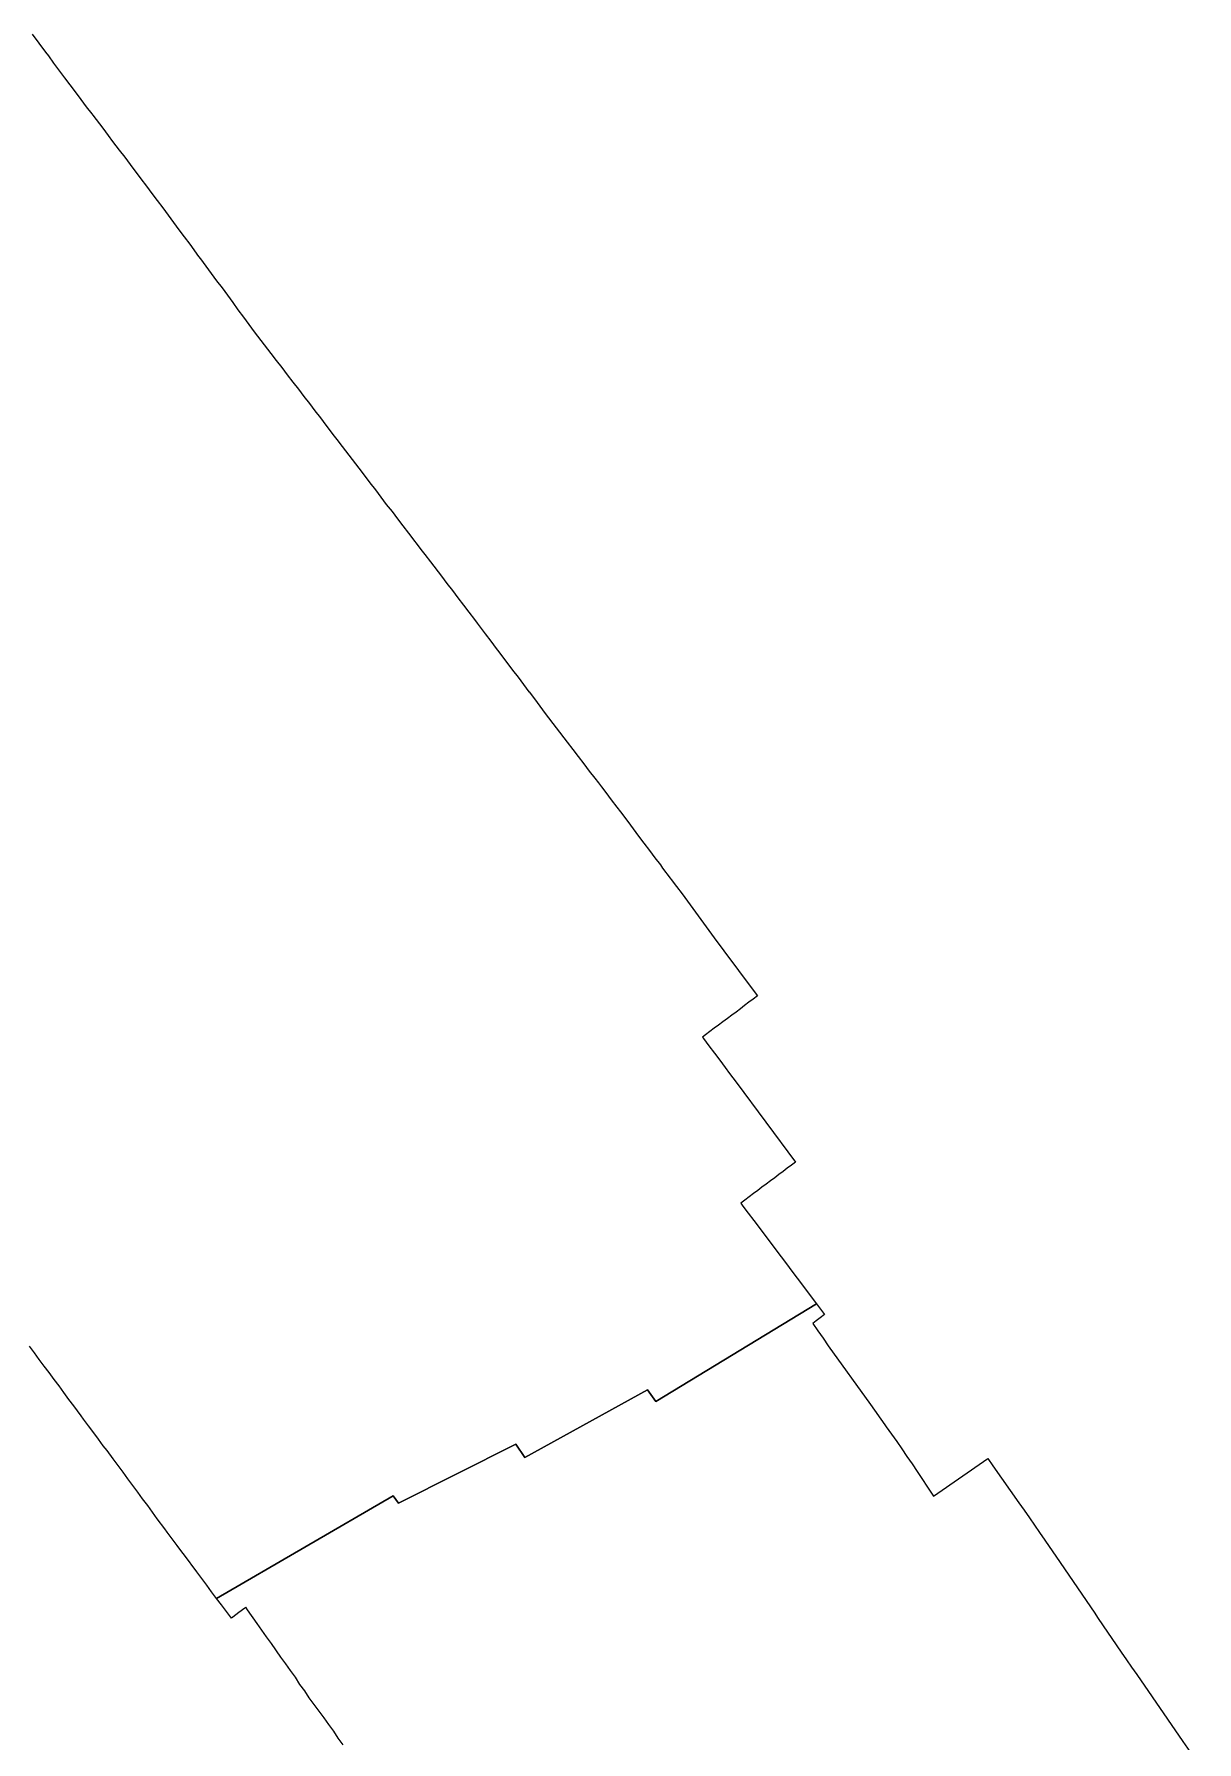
# Model space of a CAD drawing. Extents: x 325010 to 598009, y 7224244 to 7547000.
# Drawn here: x 394347 to 408249, y 7459271 to 7479679 of the extents above; entities that cross this region are included whole.
import ezdxf

# ---------------------------------------------------------------- set-up
doc = ezdxf.new("R2010")
doc.units = 0
doc.layers.add('N', color=7, linetype='Continuous')
doc.layers.add('O', color=7, linetype='Continuous')

msp = doc.modelspace()

# ---------------------------------------------------------------- linework, layer by layer
at = {"layer": 'N'}
msp.add_lwpolyline([(398041, 7459236), (397983, 7459316), (397929, 7459398), (397870, 7459478), (397813, 7459558), (397754, 7459638), (397696, 7459718), (397637, 7459797), (397582, 7459879), (397522, 7459957), (397473, 7460044), (397413, 7460123), (397356, 7460203), (397298, 7460283), (397185, 7460445), (397126, 7460525), (397014, 7460687), (396900, 7460848), (396878, 7460879), (396866, 7460870), (396793, 7460815), (396722, 7460762), (396706, 7460749), (396647, 7460828), (396588, 7460907), (396528, 7460983), (398638, 7462211), (398703, 7462125), (400106, 7462828), (400215, 7462671), (401679, 7463477), (401782, 7463340), (403702, 7464505), (403797, 7464378), (403746, 7464340), (403696, 7464302), (403656, 7464272), (403657, 7464272), (403718, 7464183), (403780, 7464094), (403841, 7464005), (404346, 7463301), (404518, 7463061), (404535, 7463037), (404598, 7462949), (404661, 7462861), (404723, 7462772), (404783, 7462682), (404843, 7462592), (404905, 7462503), (405084, 7462232), (405101, 7462209), (405748, 7462657), (405810, 7462568), (406122, 7462127), (406184, 7462038), (406246, 7461950), (406308, 7461861), (406369, 7461772), (406431, 7461683), (406615, 7461415), (407027, 7460810), (407041, 7460789), (407069, 7460747), (407345, 7460342), (407407, 7460253), (407469, 7460164), (407529, 7460076), (407899, 7459541), (408082, 7459274), (408249, 7459037)], dxfattribs=at)
at = {"layer": 'O'}
msp.add_lwpolyline([(394322, 7479679), (394484, 7479462), (394517, 7479419), (394580, 7479332), (394710, 7479158), (394776, 7479072), (394873, 7478942), (394906, 7478899), (394970, 7478812), (395037, 7478726), (395050, 7478709), (395168, 7478555), (395234, 7478468), (395284, 7478398), (395362, 7478294), (395430, 7478209), (395495, 7478123), (395624, 7477949), (395689, 7477862), (395754, 7477776), (395819, 7477690), (395884, 7477602), (395948, 7477515), (396012, 7477428), (396078, 7477342), (396142, 7477255), (396207, 7477168), (396314, 7477023), (396336, 7476994), (396400, 7476907), (396464, 7476819), (396528, 7476732), (396594, 7476646), (396658, 7476559), (396721, 7476471), (396784, 7476383), (396850, 7476297), (396913, 7476209), (396978, 7476123), (397176, 7475864), (397242, 7475779), (397308, 7475694), (397373, 7475607), (397440, 7475521), (397506, 7475436), (397572, 7475350), (397638, 7475264), (397703, 7475178), (397769, 7475092), (397833, 7475005), (397933, 7474876), (397966, 7474834), (398031, 7474750), (398231, 7474491), (398330, 7474362), (398362, 7474319), (398427, 7474232), (398494, 7474147), (398558, 7474060), (398626, 7473976), (398690, 7473888), (398757, 7473803), (398823, 7473717), (398987, 7473501), (399020, 7473459), (399085, 7473374), (399218, 7473200), (399283, 7473115), (399348, 7473029), (399414, 7472942), (399480, 7472857), (399546, 7472771), (399611, 7472684), (399643, 7472641), (399741, 7472511), (399807, 7472425), (399872, 7472339), (399904, 7472296), (400068, 7472080), (400133, 7471993), (400199, 7471907), (400263, 7471821), (400264, 7471820), (400329, 7471734), (400394, 7471647), (400458, 7471560), (400722, 7471217), (400787, 7471130), (400853, 7471045), (400919, 7470959), (400985, 7470873), (401051, 7470787), (401093, 7470730), (401130, 7470683), (401182, 7470615), (401248, 7470529), (401313, 7470442), (401356, 7470385), (401444, 7470270), (401541, 7470139), (401573, 7470096), (401638, 7470009), (401704, 7469923), (401769, 7469837), (401834, 7469750), (401861, 7469714), (401951, 7469594), (401964, 7469577), (402029, 7469491), (402094, 7469404), (402157, 7469316), (402222, 7469230), (402286, 7469142), (402350, 7469054), (402413, 7468967), (402479, 7468881), (402709, 7468570), (402737, 7468533), (402801, 7468446), (402996, 7468186), (402945, 7468148), (402894, 7468109), (402842, 7468071), (402791, 7468032), (402739, 7467993), (402687, 7467954), (402635, 7467915), (402583, 7467876), (402531, 7467837), (402479, 7467798), (402427, 7467759), (402375, 7467719), (402337, 7467691), (402349, 7467676), (402414, 7467589), (402480, 7467503), (402544, 7467416), (402609, 7467330), (402661, 7467260), (402739, 7467156), (403451, 7466200), (403401, 7466163), (403351, 7466125), (403301, 7466088), (403251, 7466050), (403201, 7466012), (403150, 7465975), (403100, 7465937), (403049, 7465899), (402999, 7465861), (402948, 7465823), (402897, 7465784), (402846, 7465746), (402795, 7465708), (402821, 7465674), (402886, 7465588), (402951, 7465501), (403278, 7465067), (403342, 7464983), (403407, 7464897), (403470, 7464812), (403702, 7464505), (401782, 7463340), (401679, 7463477), (400215, 7462671), (400106, 7462828), (398703, 7462125), (398638, 7462211), (396528, 7460983), (396527, 7460985), (396469, 7461065), (396410, 7461144), (396352, 7461224), (396291, 7461302), (396144, 7461500), (396114, 7461540), (396056, 7461619), (395998, 7461699), (395938, 7461778), (395908, 7461817), (395819, 7461936), (395762, 7462016), (395705, 7462097), (395644, 7462175), (395586, 7462255), (395529, 7462335), (395468, 7462413), (395413, 7462495), (395352, 7462573), (395294, 7462652), (395219, 7462751), (395174, 7462810), (395115, 7462889), (395095, 7462915), (394996, 7463046), (394938, 7463126), (394909, 7463166), (394821, 7463286), (394761, 7463364), (394704, 7463444), (394646, 7463524), (394586, 7463603), (394528, 7463683), (394469, 7463762), (394409, 7463841), (394350, 7463920), (394291, 7463999)], dxfattribs=at)

doc.saveas('drawing.dxf')
